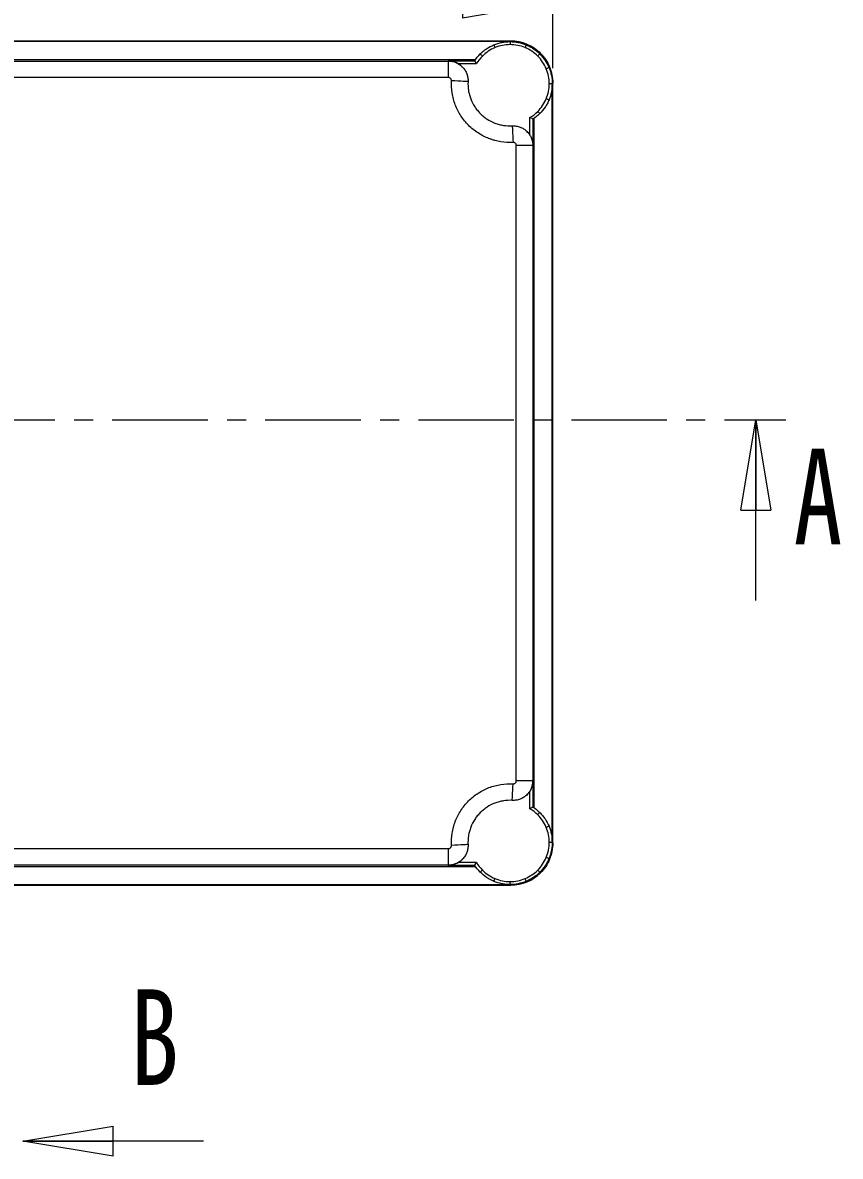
# Model space of a CAD drawing. Header units: millimetres. Extents: x 5 to 415, y 4 to 292.
# Drawn here: x 114.5 to 168.8, y 170.8 to 246.1 of the extents above; entities that cross this region are included whole.
import ezdxf

# ---------------------------------------------------------------- set-up
doc = ezdxf.new("R2010")
doc.units = ezdxf.units.MM
doc.linetypes.add('CENTER', pattern=[10.16, 6.35, -1.27, 1.27, -1.27])
doc.styles.add('SLDTEXTSTYLE0', font='TXT', dxfattribs={"width": 0.75})
doc.dimstyles.new('SLDDIMSTYLE0', dxfattribs={"dimtxt": 3.5, "dimasz": 6, "dimexe": 0, "dimexo": 0.0625, "dimgap": 0.875, "dimtad": 1, "dimlfac": 5, "dimrnd": 1e-09, "dimzin": 4, "dimdsep": 46, "dimtxsty": 'SLDTEXTSTYLE0', "dimblk1": 'CLOSED', "dimblk2": 'CLOSED', "dimsah": 1, "dimcen": 0.09, "dimadec": 0, "dimazin": 1, "dimtfac": 1, "dimtofl": 0, "dimtmove": 0, "dimatfit": 3, "dimldrblk": 'CLOSED', "dimfxl": 1, "dimfrac": 2, "dimtolj": 1, "dimtzin": 12, "dimarcsym": 0})

# ---------------------------------------------------------------- blocks, each defined once
blk = doc.blocks.new('_CLOSED')
at = {"color": 0, "linetype": 'ByBlock', "lineweight": -2}
for p, q in [((-1, 0.166667), (0, 0)), ((-1, 0.166667), (-1, -0.166667)), ((0, 0), (-1, -0.166667)), ((0, 0), (-1, 0))]:
    blk.add_line(p, q, dxfattribs=at)
blk = doc.blocks.new('*D2')
at = {"color": 7, "linetype": 'Continuous', "lineweight": 0}
for p, q in [((73.516, 243.029), (73.516, 248.361)), ((149.676, 243.029), (149.676, 248.361)), ((73.516, 247.361), (149.676, 247.361))]:
    blk.add_line(p, q, dxfattribs=at)
at = {"color": 7, "linetype": 'Continuous', "lineweight": 0, "xscale": 6, "yscale": 6, "rotation": 180.0000000000004}
blk.add_blockref('_CLOSED', (73.516, 247.361, 6.94), dxfattribs=at)
at = {"color": 7, "linetype": 'Continuous', "lineweight": 0, "xscale": 6, "yscale": 6}
blk.add_blockref('_CLOSED', (149.676, 247.361, 6.94), dxfattribs=at)
at = {"color": 7, "linetype": 'Continuous', "lineweight": 0, "insert": (99.116, 251.873), "char_height": 3.5, "attachment_point": 1, "style": 'SLDTEXTSTYLE0'}
blk.add_mtext('380.80', dxfattribs=at)

msp = doc.modelspace()

# ---------------------------------------------------------------- linework, layer by layer
at = {"color": 7, "linetype": 'Continuous', "lineweight": 15}
for p, q in [((146.8773, 244.8284), (76.3157, 244.8284)), ((146.8407, 244.7917), (76.3523, 244.7917)), ((146.8407, 244.7917), (146.8773, 244.8284)), ((144.5417, 243.5917), (78.6513, 243.5917)), ((80.4433, 243.5031), (142.7497, 243.5031)), ((142.7497, 243.5031), (142.7385, 243.5149)), ((142.7385, 243.5149), (144.4901, 243.5149)), ((142.7497, 242.4034), (142.7497, 243.5031)), ((144.6013, 243.3149), (143.4283, 243.3149)), ((143.6929, 243.0981), (143.6876, 243.1038)), ((142.7497, 242.4034), (80.4433, 242.4034)), ((149.6765, 242.0292), (149.6398, 241.9926)), ((149.6398, 191.6042), (149.6398, 241.9926)), ((149.6765, 191.5676), (149.6765, 242.0292)), ((148.163, 238.5802), (148.163, 239.7532)), ((148.363, 239.6419), (148.363, 237.8904)), ((148.4398, 193.9032), (148.4398, 239.6936)), ((147.952, 238.8398), (147.9463, 238.8451)), ((148.3512, 237.9015), (147.2515, 237.9015)), ((147.2515, 195.6952), (147.2515, 237.9015)), ((148.3512, 237.9015), (148.3512, 195.6952)), ((148.363, 237.8904), (148.3512, 237.9015)), ((148.3512, 195.6952), (147.2515, 195.6952)), ((148.3512, 195.6952), (148.363, 195.7064)), ((148.363, 195.7064), (148.363, 193.9548)), ((147.9462, 194.752), (147.9519, 194.7573)), ((148.163, 193.8436), (148.163, 195.0166)), ((149.6398, 191.6042), (149.6765, 191.5676)), ((80.4433, 191.1934), (142.7497, 191.1934)), ((142.7497, 190.0937), (142.7497, 191.1934)), ((78.6513, 190.005), (144.5417, 190.005)), ((142.7497, 190.0937), (80.4433, 190.0937)), ((142.7385, 190.0819), (142.7497, 190.0937)), ((144.4901, 190.0819), (142.7385, 190.0819)), ((143.4283, 190.2818), (144.6013, 190.2818)), ((143.6879, 190.4929), (143.6932, 190.4986)), ((76.3157, 188.7684), (146.8773, 188.7684)), ((76.3523, 188.8051), (146.8407, 188.8051)), ((146.8773, 188.7684), (146.8407, 188.8051))]:
    msp.add_line(p, q, dxfattribs=at)
at = {"color": 7, "linetype": 'CENTER', "lineweight": 0}
msp.add_line((59.4702, 219.6659), (165.1585, 219.6659), dxfattribs=at)
at = {"color": 7, "linetype": 'Continuous', "lineweight": 0}
for p, q in [((163.1585, 207.6659), (163.1585, 219.6659)), ((126.4788, 171.7547), (114.4788, 171.7547))]:
    msp.add_line(p, q, dxfattribs=at)
at = {"color": 7, "linetype": 'Continuous', "lineweight": 15, "flags": 128}
for points in [[(146.8398, 244.7917), (146.8398, 244.7879), (146.8398, 244.7765), (146.8398, 244.758), (146.8398, 244.7332), (146.8399, 244.7028), (146.8399, 244.6683), (146.8399, 244.6307), (146.8399, 244.5917)], [(144.8591, 243.9708), (144.8618, 243.9681), (144.8699, 243.96), (144.8829, 243.947), (144.9005, 243.9294), (144.9219, 243.9079), (144.9464, 243.8835), (144.9729, 243.857), (145.0005, 243.8294)], [(145.7679, 244.5782), (145.7694, 244.5747), (145.7738, 244.5641), (145.7808, 244.5471), (145.7904, 244.5241), (145.802, 244.4961), (145.8152, 244.4642), (145.8296, 244.4295), (145.8445, 244.3934)], [(147.9116, 244.5789), (147.9101, 244.5753), (147.9058, 244.5648), (147.8987, 244.5477), (147.8892, 244.5247), (147.8776, 244.4967), (147.8644, 244.4648), (147.85, 244.4301), (147.8351, 244.3941)], [(148.8201, 243.972), (148.8174, 243.9693), (148.8093, 243.9612), (148.7962, 243.9481), (148.7787, 243.9306), (148.7572, 243.9091), (148.7328, 243.8847), (148.7062, 243.8582), (148.6787, 243.8306)], [(149.427, 243.0635), (149.4234, 243.062), (149.4129, 243.0577), (149.3958, 243.0506), (149.3728, 243.0411), (149.3448, 243.0295), (149.3129, 243.0163), (149.2782, 243.0019), (149.2422, 242.987)], [(144.0477, 242.1349), (144.0313, 242.1358), (143.9719, 242.1389), (143.8721, 242.1442), (143.7357, 242.1514), (143.5682, 242.1602), (143.3761, 242.1703), (143.1671, 242.1813), (142.9495, 242.1927)], [(149.6398, 241.9917), (149.636, 241.9917), (149.6246, 241.9917), (149.6061, 241.9918), (149.5813, 241.9918), (149.551, 241.9918), (149.5164, 241.9918), (149.4789, 241.9918), (149.4398, 241.9918)], [(149.4263, 240.9198), (149.4228, 240.9213), (149.4123, 240.9257), (149.3952, 240.9327), (149.3722, 240.9423), (149.3442, 240.9539), (149.3123, 240.9671), (149.2776, 240.9815), (149.2416, 240.9964)], [(148.8189, 240.011), (148.8162, 240.0137), (148.8081, 240.0218), (148.7951, 240.0348), (148.7775, 240.0524), (148.7561, 240.0738), (148.7316, 240.0983), (148.7051, 240.1248), (148.6775, 240.1524)], [(146.983, 239.1996), (146.9839, 239.1831), (146.987, 239.1238), (146.9923, 239.024), (146.9995, 238.8876), (147.0083, 238.7201), (147.0184, 238.528), (147.0294, 238.319), (147.0408, 238.1014)], [(146.983, 194.3972), (146.9839, 194.4136), (146.987, 194.4729), (146.9923, 194.5728), (146.9995, 194.7092), (147.0083, 194.8767), (147.0184, 195.0688), (147.0294, 195.2777), (147.0408, 195.4953)], [(148.8189, 193.5858), (148.8162, 193.5831), (148.8081, 193.575), (148.7951, 193.562), (148.7775, 193.5444), (148.756, 193.5229), (148.7316, 193.4985), (148.7051, 193.472), (148.6775, 193.4444)], [(149.4263, 192.677), (149.4228, 192.6755), (149.4122, 192.6711), (149.3952, 192.664), (149.3722, 192.6545), (149.3442, 192.6429), (149.3123, 192.6297), (149.2776, 192.6153), (149.2416, 192.6004)], [(144.0477, 191.4618), (144.0313, 191.461), (143.9719, 191.4579), (143.8721, 191.4526), (143.7357, 191.4454), (143.5682, 191.4366), (143.3761, 191.4265), (143.1671, 191.4155), (142.9495, 191.404)], [(149.6398, 191.6051), (149.636, 191.6051), (149.6246, 191.6051), (149.6061, 191.605), (149.5813, 191.605), (149.551, 191.605), (149.5164, 191.605), (149.4789, 191.605), (149.4398, 191.605)], [(149.427, 190.5333), (149.4234, 190.5348), (149.4129, 190.5391), (149.3958, 190.5462), (149.3728, 190.5557), (149.3448, 190.5673), (149.3129, 190.5805), (149.2782, 190.5949), (149.2422, 190.6098)], [(144.8591, 189.626), (144.8618, 189.6287), (144.8699, 189.6367), (144.8829, 189.6498), (144.9005, 189.6674), (144.922, 189.6888), (144.9464, 189.7133), (144.9729, 189.7398), (145.0005, 189.7674)], [(148.8201, 189.6248), (148.8174, 189.6275), (148.8093, 189.6356), (148.7963, 189.6486), (148.7787, 189.6662), (148.7572, 189.6877), (148.7328, 189.7121), (148.7063, 189.7386), (148.6787, 189.7662)], [(145.7679, 189.0186), (145.7694, 189.0221), (145.7738, 189.0326), (145.7809, 189.0497), (145.7904, 189.0727), (145.802, 189.1007), (145.8152, 189.1326), (145.8296, 189.1673), (145.8445, 189.2033)], [(146.8398, 188.8051), (146.8398, 188.8089), (146.8399, 188.8203), (146.8399, 188.8388), (146.8399, 188.8636), (146.8399, 188.8939), (146.8399, 188.9285), (146.8399, 188.966), (146.8399, 189.005)], [(147.9116, 189.0179), (147.9101, 189.0215), (147.9058, 189.032), (147.8987, 189.0491), (147.8892, 189.0721), (147.8776, 189.1001), (147.8644, 189.132), (147.85, 189.1667), (147.8351, 189.2027)]]:
    msp.add_lwpolyline(points, dxfattribs=at)
at = {"color": 7, "linetype": 'Continuous', "lineweight": 15}
for centre, major_axis, start_param, end_param in [((146.8757, 242.0276), (1.9811, 1.9811), 0.7824721, 0.7850997), ((146.8757, 242.0276), (1.9811, 1.9811), 5.4980856, 7.068285), ((146.8757, 242.0276), (1.9811, 1.9811), 5.4980856, 5.5007132), ((146.8757, 191.5692), (1.9811, -1.9811), 5.4980856, 7.068285), ((146.8757, 191.5692), (1.9811, -1.9811), 0.7824721, 0.7850997), ((146.8757, 191.5692), (1.9811, -1.9811), 5.4980856, 5.5007132)]:
    msp.add_ellipse(centre, major_axis=major_axis, ratio=0.9994032, start_param=start_param, end_param=end_param, dxfattribs=at)
for points, knots in [([(145.7679, 244.5782), (145.8529, 244.6134), (145.9394, 244.6444), (146.1151, 244.6977), (146.2046, 244.7201), (146.474, 244.7737), (146.6558, 244.7917), (146.8398, 244.7917)], [0, 0, 0, 0, 0.25, 0.25, 0.5, 0.5, 1, 1, 1, 1]), ([(146.8398, 244.7917), (146.9318, 244.7918), (147.0235, 244.7873), (147.2062, 244.7693), (147.2975, 244.7557), (147.5668, 244.7022), (147.7416, 244.6492), (147.9116, 244.5789)], [0, 0, 0, 0, 0.25, 0.25, 0.5, 0.5, 1, 1, 1, 1]), ([(146.8847, 244.8284), (146.8868, 244.8284), (146.889, 244.8284), (147.2559, 244.8285), (147.6204, 244.7561), (148.2942, 244.4772), (148.6032, 244.2707), (148.861, 244.0129), (149.1188, 243.7551), (149.3253, 243.4461), (149.6042, 242.7723), (149.6766, 242.4078), (149.6765, 242.0409), (149.6765, 242.0387), (149.6765, 242.0366)], [5.495464, 5.495464, 5.495464, 5.495464, 5.4977871, 5.4977871, 5.8904862, 5.8904862, 6.2831853, 6.2831853, 6.2831853, 6.6758844, 6.6758844, 7.0685835, 7.0685835, 7.0709066, 7.0709066, 7.0709066, 7.0709066]), ([(144.8591, 243.9708), (144.9242, 244.0359), (144.9922, 244.0975), (145.1342, 244.214), (145.2083, 244.269), (145.4368, 244.4215), (145.5979, 244.5077), (145.7679, 244.5782)], [0, 0, 0, 0, 0.25, 0.25, 0.5, 0.5, 1, 1, 1, 1]), ([(146.8399, 244.5917), (146.6674, 244.5917), (146.4983, 244.5746), (146.1665, 244.5085), (146.0038, 244.4595), (145.8445, 244.3934)], [0, 0, 0, 0, 0.5, 0.5, 1, 1, 1, 1]), ([(147.8351, 244.3941), (147.6758, 244.46), (147.5131, 244.509), (147.1814, 244.5749), (147.0123, 244.5918), (146.8399, 244.5917)], [0, 0, 0, 0, 0.5, 0.5, 1, 1, 1, 1]), ([(147.9116, 244.5789), (147.9966, 244.5437), (148.0796, 244.5044), (148.2415, 244.4179), (148.3205, 244.3705), (148.5488, 244.2179), (148.69, 244.1021), (148.8201, 243.972)], [0, 0, 0, 0, 0.25, 0.25, 0.5, 0.5, 1, 1, 1, 1]), ([(148.8201, 243.972), (148.8851, 243.9069), (148.9467, 243.8389), (149.0632, 243.697), (149.1181, 243.6229), (149.2705, 243.3945), (149.3566, 243.2335), (149.427, 243.0635)], [0, 0, 0, 0, 0.25, 0.25, 0.5, 0.5, 1, 1, 1, 1]), ([(143.4283, 243.3149), (143.3739, 243.3487), (143.3184, 243.3776), (143.2048, 243.4274), (143.1465, 243.4482), (143.0307, 243.4809), (142.9728, 243.4931), (142.8563, 243.5098), (142.7973, 243.5143), (142.7385, 243.5149)], [0, 0, 0, 0, 0.25, 0.25, 0.5, 0.5, 0.75, 0.75, 1, 1, 1, 1]), ([(142.7497, 243.5031), (142.8384, 243.5031), (142.9259, 243.4942), (143.0553, 243.4676), (143.0984, 243.4564), (143.1826, 243.4299), (143.2238, 243.4146), (143.3444, 243.3627), (143.421, 243.3201), (143.5665, 243.2186), (143.6329, 243.1613), (143.7232, 243.0661), (143.7518, 243.0328), (143.8057, 242.9629), (143.8311, 242.9263), (143.9006, 242.8143), (143.939, 242.7357), (143.9846, 242.6119), (143.9978, 242.5695), (144.0198, 242.484), (144.0285, 242.4409), (144.0481, 242.3111), (144.0524, 242.2236), (144.0477, 242.1349)], [0, 0, 0, 0, 0.125, 0.125, 0.1875, 0.1875, 0.25, 0.25, 0.375, 0.375, 0.5, 0.5, 0.5625, 0.5625, 0.625, 0.625, 0.75, 0.75, 0.8125, 0.8125, 0.875, 0.875, 1, 1, 1, 1]), ([(143.4283, 243.3149), (143.4726, 243.287), (143.5675, 243.2272), (143.6371, 243.139), (143.6742, 243.0919)], [0, 0, 0, 0, 0.46642851, 1, 1, 1, 1]), ([(144.4901, 243.5149), (144.4904, 243.5142), (144.494, 243.5076), (144.5064, 243.4848), (144.5153, 243.4687), (144.5465, 243.4119), (144.574, 243.3628), (144.6013, 243.3149)], [0, 0, 0, 0, 0.25, 0.25, 0.5, 0.5, 1, 1, 1, 1]), ([(149.4398, 241.9918), (149.4399, 242.1642), (149.423, 242.3333), (149.3571, 242.665), (149.3081, 242.8277), (149.2422, 242.987)], [0, 0, 0, 0, 0.5, 0.5, 1, 1, 1, 1]), ([(149.427, 243.0635), (149.4621, 242.9785), (149.493, 242.8921), (149.5463, 242.7163), (149.5686, 242.6269), (149.622, 242.3575), (149.6399, 242.1758), (149.6398, 241.9917)], [0, 0, 0, 0, 0.25, 0.25, 0.5, 0.5, 1, 1, 1, 1]), ([(142.9495, 242.1927), (142.951, 242.22), (142.9468, 242.2471), (142.9281, 242.2979), (142.9134, 242.3214), (142.8764, 242.3605), (142.8536, 242.3764), (142.8041, 242.3978), (142.777, 242.4034), (142.7497, 242.4034)], [0, 0, 0, 0, 0.25, 0.25, 0.5, 0.5, 0.75, 0.75, 1, 1, 1, 1]), ([(147.0408, 238.1014), (146.7668, 238.087), (146.4962, 238.1017), (146.0952, 238.1652), (145.9623, 238.1934), (145.7642, 238.2463), (145.6983, 238.2658), (145.5685, 238.308), (145.5043, 238.3307), (145.1875, 238.4524), (144.9466, 238.5752), (144.6037, 238.7977), (144.4923, 238.8787), (144.2808, 239.0499), (144.0795, 239.2311), (143.8983, 239.4323), (143.7273, 239.6435), (143.6464, 239.7548), (143.4235, 240.098), (143.3006, 240.3391), (143.1548, 240.7189), (143.1124, 240.849), (143.0416, 241.1135), (143.0135, 241.2465), (142.9498, 241.648), (142.9351, 241.9187), (142.9495, 242.1927)], [0, 0, 0, 0, 0.125, 0.125, 0.1875, 0.1875, 0.21875, 0.21875, 0.25, 0.25, 0.375, 0.375, 0.4375, 0.4375, 0.5, 0.5625, 0.5625, 0.625, 0.625, 0.75, 0.75, 0.8125, 0.8125, 0.875, 0.875, 1, 1, 1, 1]), ([(144.0477, 242.1349), (144.0374, 241.9384), (144.048, 241.7441), (144.0936, 241.4561), (144.1139, 241.3606), (144.1647, 241.1709), (144.195, 241.0775), (144.2997, 240.805), (144.3879, 240.6321), (144.5478, 240.3859), (144.6058, 240.306), (144.7285, 240.1545), (144.8584, 240.0101), (145.0029, 239.8801), (145.1546, 239.7573), (145.2346, 239.6993), (145.4805, 239.5396), (145.6534, 239.4514), (145.9261, 239.3467), (146.0198, 239.3163), (146.2092, 239.2657), (146.3046, 239.2455), (146.5923, 239.1999), (146.7865, 239.1892), (146.983, 239.1996)], [0, 0, 0, 0, 0.125, 0.125, 0.1875, 0.1875, 0.25, 0.25, 0.375, 0.375, 0.4375, 0.4375, 0.5, 0.5625, 0.5625, 0.625, 0.625, 0.75, 0.75, 0.8125, 0.8125, 0.875, 0.875, 1, 1, 1, 1]), ([(149.2416, 240.9964), (149.3076, 241.1557), (149.3567, 241.3184), (149.4228, 241.6502), (149.4398, 241.8193), (149.4398, 241.9918)], [0, 0, 0, 0, 0.5, 0.5, 1, 1, 1, 1]), ([(149.6398, 241.9917), (149.6398, 241.8997), (149.6353, 241.808), (149.6172, 241.6253), (149.6036, 241.534), (149.5498, 241.2647), (149.4968, 241.0899), (149.4263, 240.9198)], [0, 0, 0, 0, 0.25, 0.25, 0.5, 0.5, 1, 1, 1, 1]), ([(149.4263, 240.9198), (149.3911, 240.8348), (149.3518, 240.7518), (149.2651, 240.5899), (149.2177, 240.5108), (149.0649, 240.2824), (148.9491, 240.1412), (148.8189, 240.011)], [0, 0, 0, 0, 0.25, 0.25, 0.5, 0.5, 1, 1, 1, 1]), ([(148.363, 239.6419), (148.3623, 239.6423), (148.3557, 239.6459), (148.3329, 239.6583), (148.3168, 239.6671), (148.26, 239.6984), (148.2109, 239.7259), (148.163, 239.7532)], [0, 0, 0, 0, 0.25, 0.25, 0.5, 0.5, 1, 1, 1, 1]), ([(146.983, 239.1996), (147.0717, 239.2043), (147.1595, 239.2), (147.2902, 239.1802), (147.3338, 239.1713), (147.4193, 239.1492), (147.4612, 239.1361), (147.5843, 239.0906), (147.6631, 239.0522), (147.8137, 238.9585), (147.883, 238.9047), (147.9782, 238.8144), (148.0085, 238.7826), (148.066, 238.7157), (148.0933, 238.6805), (148.1686, 238.5722), (148.2111, 238.4957), (148.2631, 238.3746), (148.2786, 238.3329), (148.305, 238.2486), (148.3159, 238.2061), (148.3423, 238.0775), (148.3512, 237.9903), (148.3512, 237.9015)], [0, 0, 0, 0, 0.125, 0.125, 0.1875, 0.1875, 0.25, 0.25, 0.375, 0.375, 0.5, 0.5, 0.5625, 0.5625, 0.625, 0.625, 0.75, 0.75, 0.8125, 0.8125, 0.875, 0.875, 1, 1, 1, 1]), ([(147.9391, 238.827), (148.005, 238.7698), (148.0901, 238.6961), (148.1496, 238.6015), (148.163, 238.5802)], [0, 0, 0, 0, 0.77479152, 1, 1, 1, 1]), ([(147.2515, 237.9015), (147.2515, 237.9289), (147.2459, 237.9557), (147.2246, 238.0055), (147.2087, 238.0282), (147.1696, 238.0653), (147.146, 238.0799), (147.0955, 238.0986), (147.0681, 238.1029), (147.0408, 238.1014)], [0, 0, 0, 0, 0.25, 0.25, 0.5, 0.5, 0.75, 0.75, 1, 1, 1, 1]), ([(148.163, 238.5802), (148.1968, 238.5258), (148.2257, 238.4703), (148.2755, 238.3567), (148.2963, 238.2984), (148.329, 238.1826), (148.3412, 238.1247), (148.3579, 238.0082), (148.3624, 237.9492), (148.363, 237.8904)], [0, 0, 0, 0, 0.25, 0.25, 0.5, 0.5, 0.75, 0.75, 1, 1, 1, 1]), ([(142.9495, 191.404), (142.9351, 191.6781), (142.9498, 191.9487), (143.0134, 192.3497), (143.0415, 192.4826), (143.0945, 192.6807), (143.114, 192.7466), (143.1561, 192.8764), (143.1788, 192.9406), (143.3005, 193.2574), (143.4233, 193.4983), (143.6458, 193.8412), (143.7268, 193.9526), (143.898, 194.1641), (144.0792, 194.3654), (144.2804, 194.5466), (144.4916, 194.7176), (144.6029, 194.7985), (144.9462, 195.0214), (145.1872, 195.1442), (145.567, 195.2901), (145.6971, 195.3324), (145.9616, 195.4032), (146.0946, 195.4314), (146.4961, 195.4951), (146.7668, 195.5098), (147.0408, 195.4953)], [0, 0, 0, 0, 0.125, 0.125, 0.1875, 0.1875, 0.21875, 0.21875, 0.25, 0.25, 0.375, 0.375, 0.4375, 0.4375, 0.5, 0.5625, 0.5625, 0.625, 0.625, 0.75, 0.75, 0.8125, 0.8125, 0.875, 0.875, 1, 1, 1, 1]), ([(148.3512, 195.6952), (148.3512, 195.6065), (148.3423, 195.519), (148.3157, 195.3895), (148.3045, 195.3465), (148.278, 195.2623), (148.2627, 195.2211), (148.2108, 195.1005), (148.1683, 195.0239), (148.0668, 194.8784), (148.0094, 194.812), (147.9142, 194.7217), (147.8809, 194.6931), (147.811, 194.6392), (147.7744, 194.6138), (147.6624, 194.5443), (147.5838, 194.5059), (147.4601, 194.4603), (147.4176, 194.4471), (147.3321, 194.4251), (147.289, 194.4164), (147.1592, 194.3968), (147.0717, 194.3925), (146.983, 194.3972)], [0, 0, 0, 0, 0.125, 0.125, 0.1875, 0.1875, 0.25, 0.25, 0.375, 0.375, 0.5, 0.5, 0.5625, 0.5625, 0.625, 0.625, 0.75, 0.75, 0.8125, 0.8125, 0.875, 0.875, 1, 1, 1, 1]), ([(147.0408, 195.4953), (147.0681, 195.4939), (147.0952, 195.4981), (147.146, 195.5168), (147.1695, 195.5314), (147.2086, 195.5685), (147.2245, 195.5913), (147.2459, 195.6408), (147.2515, 195.6679), (147.2515, 195.6952)], [0, 0, 0, 0, 0.25, 0.25, 0.5, 0.5, 0.75, 0.75, 1, 1, 1, 1]), ([(148.163, 195.0166), (148.1968, 195.071), (148.2257, 195.1265), (148.2755, 195.2401), (148.2963, 195.2984), (148.329, 195.4142), (148.3412, 195.4721), (148.3579, 195.5886), (148.3624, 195.6476), (148.363, 195.7064)], [0, 0, 0, 0, 0.25, 0.25, 0.5, 0.5, 0.75, 0.75, 1, 1, 1, 1]), ([(146.983, 194.3972), (146.7865, 194.4075), (146.5922, 194.3969), (146.3042, 194.3512), (146.2087, 194.331), (146.019, 194.2802), (145.9256, 194.2499), (145.6531, 194.1452), (145.4802, 194.057), (145.234, 193.8971), (145.1541, 193.8391), (145.0026, 193.7164), (144.8582, 193.5864), (144.7282, 193.442), (144.6054, 193.2903), (144.5474, 193.2103), (144.3877, 192.9644), (144.2995, 192.7915), (144.1948, 192.5188), (144.1644, 192.4251), (144.1138, 192.2356), (144.0936, 192.1403), (144.048, 191.8526), (144.0374, 191.6584), (144.0477, 191.4618)], [0, 0, 0, 0, 0.125, 0.125, 0.1875, 0.1875, 0.25, 0.25, 0.375, 0.375, 0.4375, 0.4375, 0.5, 0.5625, 0.5625, 0.625, 0.625, 0.75, 0.75, 0.8125, 0.8125, 0.875, 0.875, 1, 1, 1, 1]), ([(148.163, 195.0166), (148.1351, 194.9723), (148.0753, 194.8774), (147.9871, 194.8078), (147.94, 194.7707)], [0, 0, 0, 0, 0.4664252, 1, 1, 1, 1]), ([(148.363, 193.9548), (148.3623, 193.9545), (148.3557, 193.9509), (148.3329, 193.9385), (148.3168, 193.9296), (148.26, 193.8983), (148.2109, 193.8709), (148.163, 193.8436)], [0, 0, 0, 0, 0.25, 0.25, 0.5, 0.5, 1, 1, 1, 1]), ([(148.8189, 193.5858), (148.884, 193.5207), (148.9456, 193.4527), (149.0621, 193.3107), (149.1171, 193.2365), (149.2696, 193.0081), (149.3558, 192.847), (149.4263, 192.677)], [0, 0, 0, 0, 0.25, 0.25, 0.5, 0.5, 1, 1, 1, 1]), ([(149.4398, 191.605), (149.4398, 191.7775), (149.4228, 191.9466), (149.3567, 192.2783), (149.3076, 192.4411), (149.2416, 192.6004)], [0, 0, 0, 0, 0.5, 0.5, 1, 1, 1, 1]), ([(149.4263, 192.677), (149.4615, 192.5919), (149.4925, 192.5055), (149.5458, 192.3298), (149.5682, 192.2403), (149.6218, 191.9709), (149.6398, 191.7891), (149.6398, 191.6051)], [0, 0, 0, 0, 0.25, 0.25, 0.5, 0.5, 1, 1, 1, 1]), ([(144.0477, 191.4618), (144.0524, 191.3732), (144.0481, 191.2854), (144.0283, 191.1547), (144.0194, 191.1111), (143.9973, 191.0256), (143.9842, 190.9837), (143.9387, 190.8606), (143.9003, 190.7818), (143.8066, 190.6312), (143.7528, 190.5618), (143.6625, 190.4666), (143.6307, 190.4364), (143.5638, 190.3789), (143.5286, 190.3516), (143.4203, 190.2763), (143.3439, 190.2338), (143.2227, 190.1818), (143.181, 190.1663), (143.0967, 190.1399), (143.0542, 190.129), (142.9256, 190.1026), (142.8384, 190.0936), (142.7497, 190.0937)], [0, 0, 0, 0, 0.125, 0.125, 0.1875, 0.1875, 0.25, 0.25, 0.375, 0.375, 0.5, 0.5, 0.5625, 0.5625, 0.625, 0.625, 0.75, 0.75, 0.8125, 0.8125, 0.875, 0.875, 1, 1, 1, 1]), ([(142.7497, 191.1934), (142.777, 191.1934), (142.8038, 191.1989), (142.8536, 191.2203), (142.8763, 191.2362), (142.9134, 191.2753), (142.9281, 191.2988), (142.9467, 191.3494), (142.951, 191.3768), (142.9495, 191.404)], [0, 0, 0, 0, 0.25, 0.25, 0.5, 0.5, 0.75, 0.75, 1, 1, 1, 1]), ([(149.6765, 191.5602), (149.6765, 191.558), (149.6765, 191.5559), (149.6766, 191.189), (149.6042, 190.8245), (149.3253, 190.1507), (149.1188, 189.8417), (148.861, 189.5838), (148.6032, 189.326), (148.2942, 189.1196), (147.6204, 188.8407), (147.2559, 188.7683), (146.889, 188.7684), (146.8868, 188.7684), (146.8847, 188.7684)], [5.495464, 5.495464, 5.495464, 5.495464, 5.4977871, 5.4977871, 5.8904862, 5.8904862, 6.2831853, 6.2831853, 6.2831853, 6.6758844, 6.6758844, 7.0685835, 7.0685835, 7.0709066, 7.0709066, 7.0709066, 7.0709066]), ([(149.2422, 190.6098), (149.3081, 190.7691), (149.3571, 190.9318), (149.423, 191.2635), (149.4399, 191.4326), (149.4398, 191.605)], [0, 0, 0, 0, 0.5, 0.5, 1, 1, 1, 1]), ([(149.6398, 191.6051), (149.6399, 191.513), (149.6354, 191.4214), (149.6174, 191.2386), (149.6038, 191.1474), (149.5503, 190.8781), (149.4973, 190.7033), (149.427, 190.5333)], [0, 0, 0, 0, 0.25, 0.25, 0.5, 0.5, 1, 1, 1, 1]), ([(143.6751, 190.5058), (143.6179, 190.4399), (143.5442, 190.3548), (143.4496, 190.2953), (143.4283, 190.2818)], [0, 0, 0, 0, 0.7747929, 1, 1, 1, 1]), ([(149.427, 190.5333), (149.3918, 190.4483), (149.3525, 190.3653), (149.266, 190.2034), (149.2186, 190.1244), (149.066, 189.8961), (148.9502, 189.7549), (148.8201, 189.6248)], [0, 0, 0, 0, 0.25, 0.25, 0.5, 0.5, 1, 1, 1, 1]), ([(143.4283, 190.2818), (143.3739, 190.2481), (143.3184, 190.2192), (143.2048, 190.1694), (143.1465, 190.1486), (143.0307, 190.1159), (142.9728, 190.1037), (142.8563, 190.087), (142.7973, 190.0825), (142.7385, 190.0819)], [0, 0, 0, 0, 0.25, 0.25, 0.5, 0.5, 0.75, 0.75, 1, 1, 1, 1]), ([(144.4901, 190.0819), (144.4904, 190.0826), (144.494, 190.0892), (144.5064, 190.1119), (144.5153, 190.1281), (144.5465, 190.1848), (144.574, 190.234), (144.6013, 190.2818)], [0, 0, 0, 0, 0.25, 0.25, 0.5, 0.5, 1, 1, 1, 1]), ([(145.7679, 189.0186), (145.6829, 189.0538), (145.5999, 189.0931), (145.438, 189.1797), (145.3589, 189.2272), (145.1305, 189.3799), (144.9893, 189.4958), (144.8591, 189.626)], [0, 0, 0, 0, 0.25, 0.25, 0.5, 0.5, 1, 1, 1, 1]), ([(146.8398, 188.805), (146.7478, 188.8051), (146.6561, 188.8096), (146.4734, 188.8277), (146.3821, 188.8413), (146.1128, 188.8951), (145.938, 188.9481), (145.7679, 189.0186)], [0, 0, 0, 0, 0.25, 0.25, 0.5, 0.5, 1, 1, 1, 1]), ([(145.8445, 189.2033), (146.0038, 189.1373), (146.1666, 189.0882), (146.4983, 189.0221), (146.6674, 189.0051), (146.8399, 189.005)], [0, 0, 0, 0, 0.5, 0.5, 1, 1, 1, 1]), ([(147.9116, 189.0179), (147.8266, 188.9827), (147.7402, 188.9519), (147.5644, 188.8986), (147.475, 188.8763), (147.2056, 188.8229), (147.0239, 188.805), (146.8398, 188.805)], [0, 0, 0, 0, 0.25, 0.25, 0.5, 0.5, 1, 1, 1, 1]), ([(146.8399, 189.005), (147.0123, 189.005), (147.1814, 189.0219), (147.5131, 189.0878), (147.6758, 189.1368), (147.8351, 189.2027)], [0, 0, 0, 0, 0.5, 0.5, 1, 1, 1, 1]), ([(148.8201, 189.6248), (148.755, 189.5598), (148.687, 189.4981), (148.5451, 189.3817), (148.471, 189.3268), (148.2427, 189.1744), (148.0816, 189.0883), (147.9116, 189.0179)], [0, 0, 0, 0, 0.25, 0.25, 0.5, 0.5, 1, 1, 1, 1])]:
    msp.add_open_spline(points, degree=3, knots=knots, dxfattribs=at)
for points in [[(144.4901, 243.515), (144.5968, 243.6794), (144.7205, 243.8322), (144.8591, 243.9708)], [(145.8445, 244.3934), (145.6852, 244.3274), (145.3857, 244.1665), (145.1225, 243.9513), (145.0005, 243.8294)], [(148.6787, 243.8306), (148.5568, 243.9525), (148.2937, 244.1675), (147.9944, 244.3281), (147.8351, 244.3941)], [(144.4901, 243.5149), (144.49, 243.5149), (144.49, 243.515), (144.4901, 243.515)], [(145.0005, 243.8294), (144.8464, 243.6753), (144.7123, 243.5025), (144.6013, 243.3149)], [(149.2422, 242.987), (149.1762, 243.1463), (149.0156, 243.4456), (148.8006, 243.7087), (148.6787, 243.8306)], [(148.6775, 240.1524), (148.7995, 240.2744), (149.0146, 240.5376), (149.1755, 240.8371), (149.2416, 240.9964)], [(148.163, 239.7532), (148.3506, 239.8642), (148.5234, 239.9983), (148.6775, 240.1524)], [(148.3631, 239.642), (148.3631, 239.6419), (148.363, 239.6419), (148.363, 239.6419)], [(148.8189, 240.011), (148.6803, 239.8724), (148.5275, 239.7487), (148.3631, 239.642)], [(148.6775, 193.4444), (148.5234, 193.5985), (148.3506, 193.7326), (148.163, 193.8436)], [(148.363, 193.9548), (148.363, 193.9549), (148.3631, 193.9549), (148.3631, 193.9548)], [(148.3631, 193.9548), (148.5275, 193.8481), (148.6803, 193.7244), (148.8189, 193.5858)], [(149.2416, 192.6004), (149.1755, 192.7597), (149.0146, 193.0592), (148.7995, 193.3224), (148.6775, 193.4444)], [(148.6787, 189.7662), (148.8006, 189.8881), (149.0156, 190.1512), (149.1762, 190.4505), (149.2422, 190.6098)], [(144.4901, 190.0818), (144.49, 190.0818), (144.49, 190.0819), (144.4901, 190.0819)], [(144.8591, 189.626), (144.7205, 189.7646), (144.5968, 189.9174), (144.4901, 190.0818)], [(144.6013, 190.2818), (144.7123, 190.0943), (144.8464, 189.9215), (145.0005, 189.7674)], [(145.0005, 189.7674), (145.1225, 189.6454), (145.3857, 189.4303), (145.6852, 189.2694), (145.8445, 189.2033)], [(147.8351, 189.2027), (147.9944, 189.2687), (148.2937, 189.4293), (148.5568, 189.6443), (148.6787, 189.7662)]]:
    msp.add_open_spline(points, degree=3, dxfattribs=at)

# ---------------------------------------------------------------- block references
at = {"color": 7, "linetype": 'Continuous', "lineweight": 0, "xscale": 6, "yscale": 6}
for p, rotation in [((163.1585, 219.6659), 90.0000000000004), ((114.4788, 171.7547), 180.0000000000004)]:
    msp.add_blockref('_CLOSED', p, dxfattribs=dict(at, rotation=rotation))

# ---------------------------------------------------------------- texts
at = {"color": 7, "linetype": 'Continuous', "char_height": 6.35, "attachment_point": 1, "style": 'SLDTEXTSTYLE0'}
for s, insert in [('A', (165.6649, 217.7569)), ('B', (121.6144, 181.8457))]:
    msp.add_mtext(s, dxfattribs=dict(at, insert=insert))

# ---------------------------------------------------------------- dimensions: what is measured, and where the dimension line sits
at = {"color": 7, "linetype": 'Continuous', "lineweight": 0}
dim = msp.add_linear_dim(base=(149.6765, 247.3613), p1=(73.5165, 242.0292), p2=(149.6765, 242.0292), dimstyle='SLDDIMSTYLE0', dxfattribs=at)
dim.commit()
dim.dimension.update_dxf_attribs({"geometry": '*D2', "text_midpoint": (106.2273, 247.3613), "dimtype": 160})

doc.saveas('drawing.dxf')
